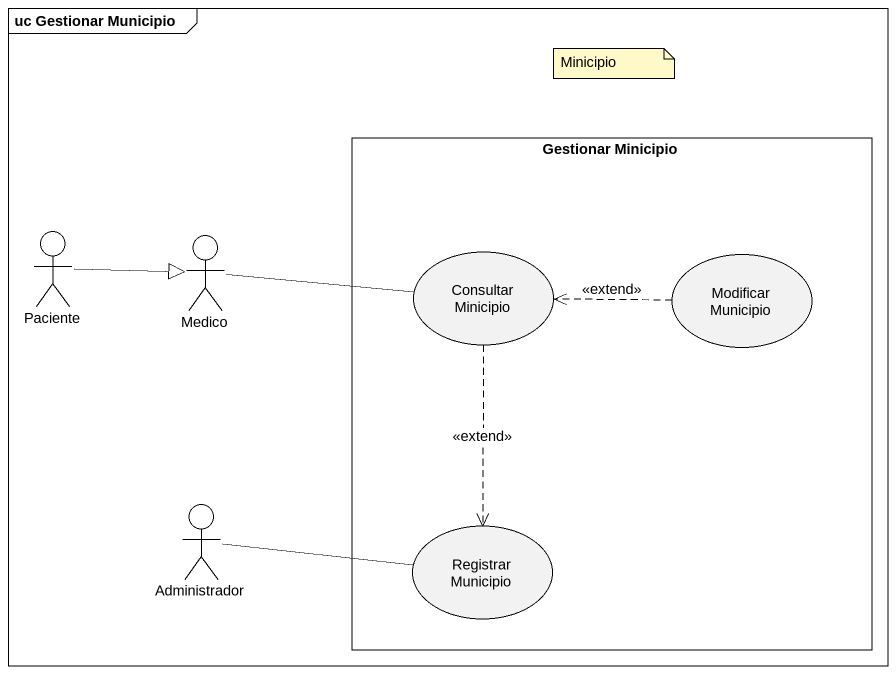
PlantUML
@startuml
mainframe uc Gestionar Municipio
rectangle "Gestionar Minicipio" as Gestionar_Minicipio {
  usecase "Consultar Minicipio" as Consultar_Minicipio
  usecase "Modificar Municipio" as Modificar_Municipio
  usecase "Registrar Municipio" as Registrar_Municipio
}
actor Paciente
actor Medico
actor Administrador
Paciente -right-|> Medico
Medico -right- Consultar_Minicipio
Consultar_Minicipio ..> Registrar_Municipio : <<extend>>
Modificar_Municipio .left.> Consultar_Minicipio : <<extend>>
Administrador -right- Registrar_Municipio
note as N1
  Minicipio
end note
@enduml
